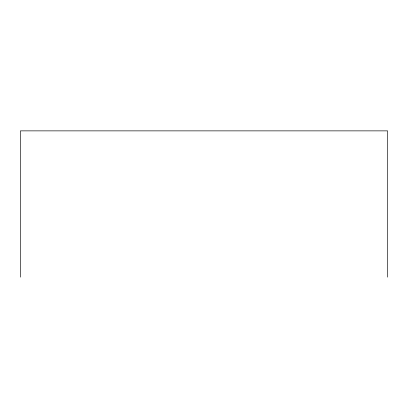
<?xml version="1.0" encoding="UTF-8"?>
<svg xmlns="http://www.w3.org/2000/svg" width="408" height="408" viewBox="0 0 408 408"><rect width="100%" height="100%" fill="white"/><g stroke="black" fill="none" stroke-linecap="round" stroke-linejoin="round"><path stroke-width="0.61" d="M387.6 277.134L387.6 130.866L20.4 130.866L20.4 277.134"/></g></svg>
